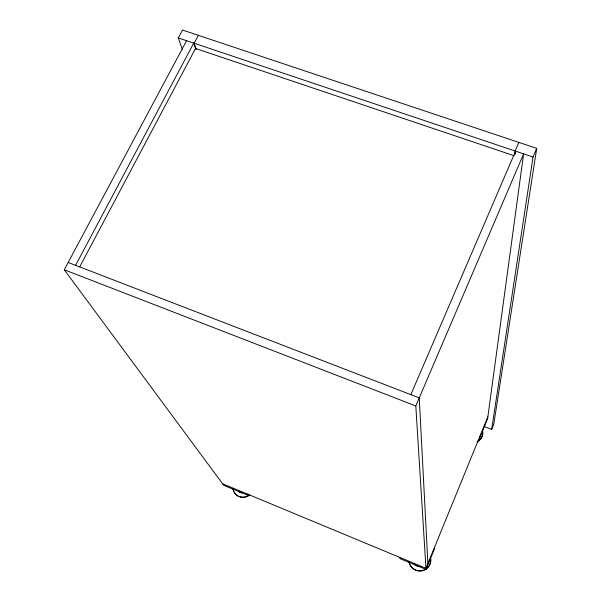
<?xml version="1.0" encoding="UTF-8"?>
<svg xmlns="http://www.w3.org/2000/svg" width="601" height="601" viewBox="0 0 601 601"><rect width="100%" height="100%" fill="white"/><g stroke="black" fill="none" stroke-linecap="round" stroke-linejoin="round"><path stroke-width="0.9" d="M479.868 436.326L479.651 438.159L487.599 418.687L523.614 153.856L415.809 405.953L426.034 569.447L399.92 558.584L399.703 557.375M514.666 154.727L515.125 151.009L518.828 142.384M515.222 153.946L515.568 151.159L410.836 394.654M484.173 426.5L491.656 429.392L533.034 157.019L536.716 148.357L182.501 30.05L178.279 37.916L182.336 49.41M536.716 148.357L493.774 424.186L491.656 429.392M487.862 416.763L425.959 568.291L222.565 483.73M426.034 569.447L434.508 548.698L434.485 547.428M79.73 266.829L195.528 48.478L514.08 155.712M75.591 265.334L193.732 43.099L195.813 49.335M198.33 35.339L194.131 43.234L196.106 49.169M247.176 493.962L248.213 495.487L223.73 485.3L64.284 269.766L186.588 40.703M178.279 37.916L533.034 157.019M68.176 262.479L419.258 397.9L427.889 563.58M64.284 269.766L415.809 405.953M249.475 495.164A10.698 10.217 -37.1 0 1 233.053 489.176M249.4 495.051A10.698 10.217 -37.1 0 1 232.97 489.056M241.842 492.918A6.859 6.551 -37 0 1 238.672 491.603M430.684 558.577A11.021 10.923 32.8 0 1 421.647 570.815A11.021 10.916 32.9 0 1 409.033 562.16M409.018 562.07A11.021 10.923 32.8 0 0 421.647 570.815A11.021 10.916 32.9 0 0 430.684 558.667M420.715 566.57A7.069 7.002 32.5 0 1 414.187 563.851M482.663 431.263A10.705 10.24 8.9 0 1 477.224 441.75M482.648 431.398A10.705 10.232 8.9 0 1 477.209 441.885"/></g></svg>
